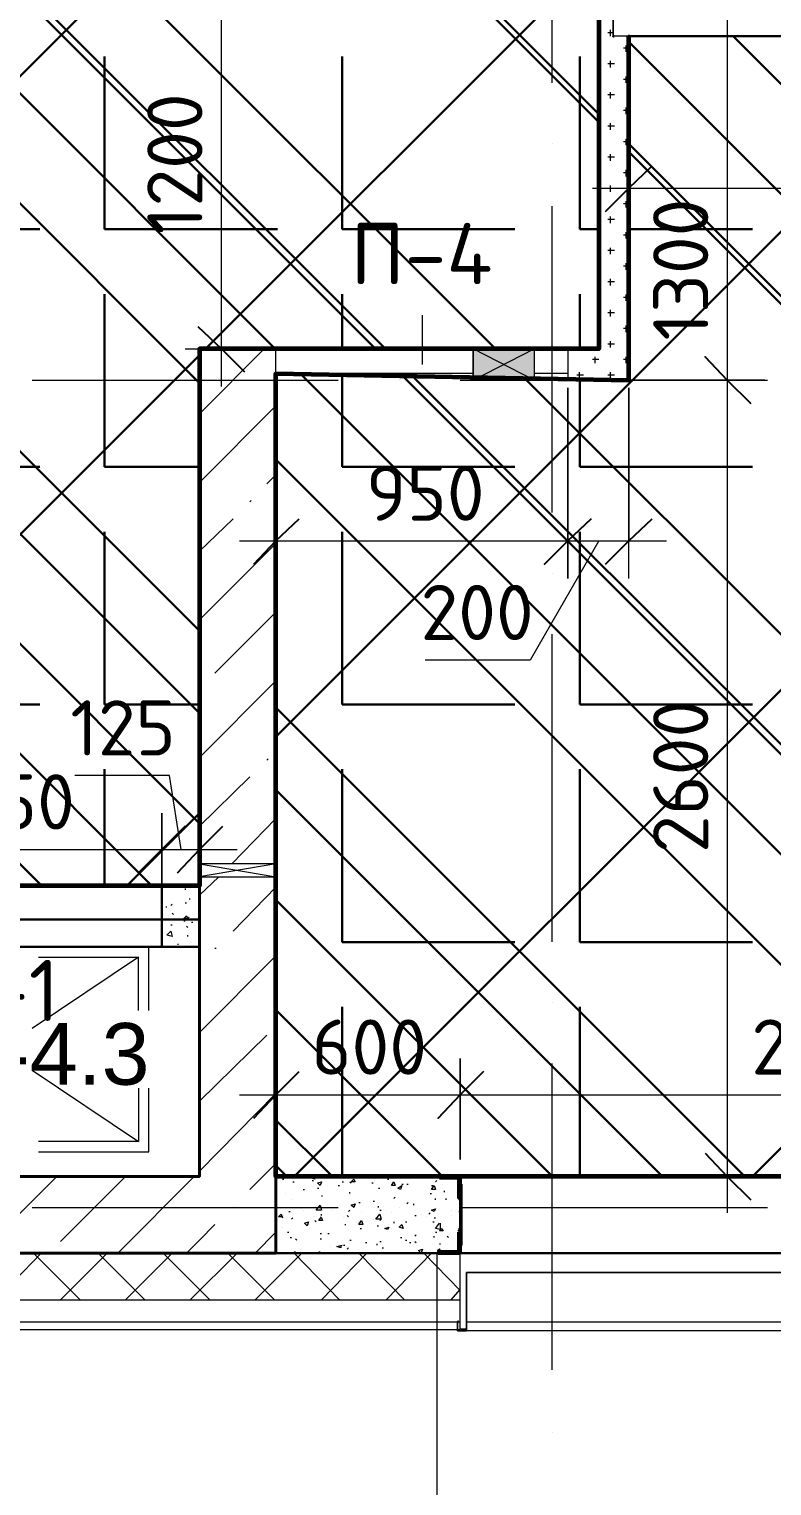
# Model space of a CAD drawing. Header units: millimetres. Extents: x -84737 to 172119, y -43083 to 59399.
# Drawn here: x 45499 to 47923, y 40869 to 45623 of the extents above; entities that cross this region are included whole.
import ezdxf

# ---------------------------------------------------------------- set-up
doc = ezdxf.new("R2010")
doc.units = ezdxf.units.MM
for name, color, linetype, lineweight in [('10) Плитка КР-3 300х300', 40, 'Continuous', 30), ('14) Плитка стены СТ-5.1', 3, 'Continuous', 60), ('19) Краска ПТ-5 потолок', 161, 'Continuous', 30), ('22) Шпакл. баз. фин. Потолок', 102, 'Continuous', 30)]:
    doc.layers.add(name, color=color, linetype=linetype, lineweight=lineweight)
for name, color, linetype in [('PDF _Двери', 7, 'Continuous'), ('PDF _Линии', 7, 'Continuous'), ('PDF _Марки', 7, 'Continuous'), ('PDF _Обобщенные модели', 7, 'Continuous'), ('PDF _Окна', 7, 'Continuous'), ('PDF _Оси', 7, 'Continuous'), ('PDF _Размеры-100', 7, 'Continuous'), ('PDF _Стены', 7, 'Continuous'), ('PDF _Текст', 7, 'Continuous'), ('PDF _Элементы узлов', 7, 'Continuous')]:
    doc.layers.add(name, color=color, linetype=linetype)
doc.styles.add('PDF GOSTCommon', font='arial.ttf')
doc.styles.add('PDF ISOCPEUR', font='isocpeur.ttf')

msp = doc.modelspace()

# ---------------------------------------------------------------- hatches: boundary and pattern name
at = {"layer": '10) Плитка КР-3 300х300', "transparency": 33554687}
h = msp.add_hatch(dxfattribs=at)
h.set_pattern_fill('ANGLE', color=256, scale=111)
h.set_pattern_definition([(0, (0, 0), (0, 775.335), [563.88, -211.455]), (90, (0, 0), (-775.335, 5e-14), [563.88, -211.455])])
h.paths.add_polyline_path([(52446.9, 46979.9), (52446.9, 47077.3), (55808, 47077.3), (55808, 44228.3), (52946.4, 44228.3), (52946.4, 45777.7), (53246.9, 45777.7), (53246.9, 45976.7), (52446.9, 45976.7)])
h.paths.add_polyline_path([(52446.9, 48029.7), (52446.9, 49778.1), (55808, 49778.1), (55808, 47178.9), (53246.9, 47178.9), (53246.9, 48029.7)])
h.paths.add_polyline_path([(46304.5, 41878.9), (46304.5, 44499.3), (47455.9, 44478.1), (47455.9, 45599.9), (49504.8, 45599.9), (49504.8, 44258), (49758.8, 44258), (49777.8, 45777.7), (52264.8, 45777.7), (52264.8, 45104.6), (52264.8, 45100.4), (52844.8, 45100.4), (52844.8, 44126.7), (55808, 44126.7), (55808, 41878.9), (49758.8, 41878.9), (49758.8, 42958.4), (49504.8, 42958.4), (49504.8, 41878.9)])
h.paths.add_polyline_path([(44755.2, 42827.2), (44755.2, 45777.7), (47358.6, 45777.7), (47358.6, 44579.7), (46054.8, 44579.7), (46054.8, 42827.2)])
at = {"layer": '19) Краска ПТ-5 потолок', "transparency": 33554687}
h = msp.add_hatch(dxfattribs=at)
h.set_pattern_fill('ANSI34', color=256, scale=80, angle=90)
h.paths.add_polyline_path([(52446.9, 46979.9), (52446.9, 47077.3), (55808, 47077.3), (55808, 44228.3), (52946.4, 44228.3), (52946.4, 45777.7), (53246.9, 45777.7), (53246.9, 45976.7), (52446.9, 45976.7)])
h.paths.add_polyline_path([(52446.9, 48029.7), (52446.9, 49778.1), (55808, 49778.1), (55808, 47178.9), (53246.9, 47178.9), (53246.9, 48029.7)])
h.paths.add_polyline_path([(46304.5, 41878.9), (46304.5, 44499.3), (47455.9, 44478.1), (47455.9, 45599.9), (49504.8, 45599.9), (49504.8, 44258), (49758.8, 44258), (49777.8, 45777.7), (52264.8, 45777.7), (52264.8, 45104.6), (52264.8, 45100.4), (52844.8, 45100.4), (52844.8, 44126.7), (55808, 44126.7), (55808, 41878.9), (49758.8, 41878.9), (49758.8, 42958.4), (49504.8, 42958.4), (49504.8, 41878.9)])
h.paths.add_polyline_path([(44755.2, 42827.2), (44755.2, 45777.7), (47358.6, 45777.7), (47358.6, 44579.7), (46054.8, 44579.7), (46054.8, 42827.2)])
at = {"layer": '22) Шпакл. баз. фин. Потолок', "transparency": 33554687}
h = msp.add_hatch(dxfattribs=at)
h.set_pattern_fill('ANSI37', color=256, scale=333)
h.paths.add_polyline_path([(52446.9, 46979.9), (52446.9, 47077.3), (55808, 47077.3), (55808, 44228.3), (52946.4, 44228.3), (52946.4, 45777.7), (53246.9, 45777.7), (53246.9, 45976.7), (52446.9, 45976.7)])
h.paths.add_polyline_path([(52446.9, 48029.7), (52446.9, 49778.1), (55808, 49778.1), (55808, 47178.9), (53246.9, 47178.9), (53246.9, 48029.7)])
h.paths.add_polyline_path([(46304.5, 41878.9), (46304.5, 44499.3), (47455.9, 44478.1), (47455.9, 45599.9), (49504.8, 45599.9), (49504.8, 44258), (49758.8, 44258), (49777.8, 45777.7), (52264.8, 45777.7), (52264.8, 45104.6), (52264.8, 45100.4), (52844.8, 45100.4), (52844.8, 44126.7), (55808, 44126.7), (55808, 41878.9), (49758.8, 41878.9), (49758.8, 42958.4), (49504.8, 42958.4), (49504.8, 41878.9)])
h.paths.add_polyline_path([(44755.2, 42827.2), (44755.2, 45777.7), (47358.6, 45777.7), (47358.6, 44579.7), (46054.8, 44579.7), (46054.8, 42827.2)])
at = {"layer": 'PDF _Окна', "transparency": 33554559}
for points in [[(47409.4, 45599.9), (47409.4, 45604.1), (47405.1, 45604.1), (47400.9, 45599.9), (47405.1, 45595.7), (47409.4, 45595.7)], [(46901.4, 41404.8), (46901.4, 41409), (46897.2, 41409), (46892.9, 41404.8), (46897.2, 41400.6), (46901.4, 41400.6)]]:
    msp.add_hatch(color=256, dxfattribs=at).paths.add_polyline_path(points)

# ---------------------------------------------------------------- linework, layer by layer
at = {"layer": '10) Плитка КР-3 300х300'}
for points in [[(44755.2, 42827.2), (44755.2, 45777.7), (47358.6, 45777.7), (47358.6, 44579.7), (46054.8, 44579.7), (46054.8, 42827.2)], [(46304.5, 41878.9), (46304.5, 44499.3), (47455.9, 44478.1), (47455.9, 45599.9), (49504.8, 45599.9), (49504.8, 44258), (49758.8, 44258), (49777.8, 45777.7), (52264.8, 45777.7), (52264.8, 45104.6), (52264.8, 45100.4), (52844.8, 45100.4), (52844.8, 44126.7), (55808, 44126.7), (55808, 41878.9), (49758.8, 41878.9), (49758.8, 42958.4), (49504.8, 42958.4), (49504.8, 41878.9)]]:
    msp.add_lwpolyline(points, close=True, dxfattribs=at)
at = {"layer": '14) Плитка стены СТ-5.1'}
msp.add_lwpolyline([(44755.2, 42827.2), (44755.2, 45777.7), (47358.6, 45777.7), (47358.6, 44579.7), (46054.8, 44579.7), (46054.8, 42827.2)], close=True, dxfattribs=at)
msp.add_lwpolyline([(49504.8, 45599.9), (49504.8, 44258), (49758.8, 44258), (49777.8, 45777.7), (52264.8, 45777.7), (52264.8, 45104.6), (52264.8, 45100.4), (52844.8, 45100.4), (52844.8, 44126.7), (55808, 44126.7), (55808, 41878.9), (49758.8, 41878.9), (49758.8, 42958.4), (49504.8, 42958.4), (49504.8, 41878.9), (46304.5, 41878.9), (46304.5, 44499.3), (47455.9, 44478.1), (47455.9, 45599.9)], dxfattribs=at)
at = {"layer": 'PDF _Двери', "lineweight": 18}
for points in [[(46948, 44499.3), (46304.5, 44499.3), (46304.5, 44579.7), (46948, 44579.7)], [(47146.9, 44579.7), (47257, 44579.7), (47257, 44499.3), (47146.9, 44499.3)]]:
    msp.add_lwpolyline(points, dxfattribs=at)
at = {"layer": 'PDF _Линии', "lineweight": 9}
for points in [[(45889.7, 42420.8), (45889.7, 42628.2)], [(45855.8, 42420.8), (45855.8, 42594.3), (45508.7, 42361.5)], [(45529.8, 42594.3), (45855.8, 42594.3)], [(45508.7, 42226), (45855.8, 41993.2)], [(45529.8, 41959.4), (45889.7, 41959.4), (45889.7, 42166.8)], [(45855.8, 42166.8), (45855.8, 41993.2), (45529.8, 41993.2)]]:
    msp.add_lwpolyline(points, dxfattribs=at)
at = {"layer": 'PDF _Марки', "lineweight": 9}
for points in [[(46782.9, 44528.9), (46782.9, 44689.8)], [(46829.4, 41629.2), (46829.4, 40604.7)]]:
    msp.add_lwpolyline(points, dxfattribs=at)
at = {"layer": 'PDF _Обобщенные модели', "lineweight": 30}
for points in [[(46054.8, 42717.1), (44755.2, 42717.1)], [(46905.6, 41853.5), (46909.9, 41853.5), (46909.9, 41654.6), (46905.6, 41654.6)]]:
    msp.add_lwpolyline(points, dxfattribs=at)
at = {"layer": 'PDF _Обобщенные модели', "lineweight": 50}
for points in [[(46905.6, 41802.7), (46905.6, 41878.9), (46833.7, 41878.9)], [(46837.9, 41874.7), (46901.4, 41874.7), (46901.4, 41807)], [(46833.7, 41629.2), (46905.6, 41629.2), (46905.6, 41705.4)], [(46901.4, 41696.9), (46901.4, 41633.4), (46837.9, 41633.4)]]:
    msp.add_lwpolyline(points, dxfattribs=at)
for centre, start, end in [((46841.9, 41882.7), 168.4641, 270), ((46909.6, 41810.8), 180, 281.5359), ((46909.6, 41700.7), 78.4641, 180), ((46841.9, 41633), 90, 191.5359)]:
    msp.add_arc(centre, 6.35, start, end, dxfattribs=at)
at = {"layer": 'PDF _Окна', "lineweight": 18}
for points in [[(47405.1, 45599.9), (47405.1, 45777.7), (47405.1, 45599.9)], [(49284.7, 41565.7), (46926.8, 41565.7), (46926.8, 41375.2), (46897.2, 41375.2), (46897.2, 41404.8), (46897.2, 41375.2), (46926.8, 41375.2)], [(46926.8, 41404.8), (46926.8, 41565.7), (49284.7, 41565.7), (49284.7, 41404.8)]]:
    msp.add_lwpolyline(points, dxfattribs=at)
for points in [[(47405.1, 45599.9), (47405.1, 45777.7), (49559.8, 45777.7), (49559.8, 45599.9)], [(49284.7, 41404.8), (49284.7, 41375.2), (46926.8, 41375.2), (46926.8, 41404.8)]]:
    msp.add_lwpolyline(points, close=True, dxfattribs=at)
at = {"layer": 'PDF _Окна', "color": 8, "true_color": 0x808080, "transparency": 33554559}
for points in [[(47146.9, 44579.7), (46948, 44579.7), (47146.9, 44478.1)], [(46948, 44579.7), (47146.9, 44478.1), (46948, 44478.1)]]:
    msp.add_solid(points, dxfattribs=at)
at = {"layer": 'PDF _Оси', "lineweight": 9}
for points in [[(47206.2, 45447.5), (47206.2, 46446.5)], [(47206.2, 45248.5), (47206.2, 45248.5)], [(47206.2, 44046.3), (47206.2, 45045.4)], [(45508.7, 44478.1), (46507.7, 44478.1)], [(46706.7, 44478.1), (46706.7, 44478.1)], [(46905.6, 44478.1), (47908.9, 44478.1)], [(47206.2, 43847.4), (47206.2, 43847.4)], [(47206.2, 42645.1), (47206.2, 43648.4)], [(47206.2, 42446.2), (47206.2, 42446.2)], [(47206.2, 41248.2), (47206.2, 42247.2)], [(45508.7, 41777.3), (46507.7, 41777.3)], [(46706.7, 41777.3), (46706.7, 41777.3)], [(46905.6, 41777.3), (47908.9, 41777.3)], [(47206.2, 41045), (47206.2, 41045)]]:
    msp.add_lwpolyline(points, dxfattribs=at)
at = {"layer": 'PDF _Размеры-100', "lineweight": 9}
for points in [[(46126.7, 44456.9), (46126.7, 45777.7), (46126.7, 45879.3), (46126.7, 50696.7), (45627.2, 50696.7), (46249.5, 50696.7), (45627.2, 50696.7), (46126.7, 50696.7), (46126.7, 50916.8)], [(47777.7, 45900.5), (47777.7, 44478.1), (47278.1, 44478.1), (47900.4, 44478.1), (47278.1, 44478.1), (47777.7, 44478.1), (47777.7, 41760.4)], [(47455.9, 44981.9), (47455.9, 45604.1), (47455.9, 45104.6)], [(47337.4, 45104.6), (49627.6, 45104.6)], [(46008.2, 44579.7), (46232.5, 44579.7), (46126.7, 44579.7)], [(46186, 43953.2), (47257, 43953.2), (47257, 44452.7), (47257, 43830.4), (47257, 44452.7), (47257, 43953.2), (47578.7, 43953.2)], [(46304.5, 43830.4), (46304.5, 44452.7), (46304.5, 43953.2)], [(47455.9, 43830.4), (47455.9, 44452.7), (47455.9, 43953.2)], [(47358.6, 43953.2), (47134.2, 43563.7), (46791.3, 43563.7)], [(46054.8, 42827.2), (46054.8, 43445.2), (46054.8, 42945.7)], [(45995.5, 42945.7), (45957.4, 43187), (45648.4, 43187)], [(44636.6, 42945.7), (44882.2, 42945.7), (45932, 42945.7), (45932, 42831.4), (45932, 43064.2), (45932, 42831.4), (45932, 42945.7), (46177.5, 42945.7)], [(44958.4, 42827.2), (45576.4, 42827.2), (45076.9, 42827.2)], [(46304.5, 42027.1), (46304.5, 42645.1), (46304.5, 42145.6)], [(46186, 42145.6), (46905.6, 42145.6), (49305.8, 42145.6), (49504.8, 42145.6), (49758.8, 42145.6), (50605.4, 42145.6), (51807.7, 42145.6), (52345.3, 42145.6), (53246.9, 42145.6), (53246.9, 41976.3), (53246.9, 42264.1), (53246.9, 41976.3), (53246.9, 42145.6), (55926.5, 42145.6)], [(47659.1, 41878.9), (48281.4, 41878.9), (47777.7, 41878.9)]]:
    msp.add_lwpolyline(points, dxfattribs=at)
at = {"layer": 'PDF _Размеры-100', "lineweight": 25}
for points in [[(47379.7, 45028.4), (47455.9, 45104.6), (47532.1, 45176.6)], [(46202.9, 44503.5), (46126.7, 44579.7), (46050.5, 44651.7)], [(46232.5, 43877), (46304.5, 43953.2), (46380.7, 44025.2)], [(47379.7, 43877), (47455.9, 43953.2), (47532.1, 44025.2)], [(45982.8, 42869.5), (46054.8, 42945.7), (46130.9, 43021.9)], [(46232.5, 42069.4), (46304.5, 42145.6), (46380.7, 42221.8)], [(47705.7, 41955.1), (47777.7, 41878.9), (47853.9, 41802.7)]]:
    msp.add_lwpolyline(points, dxfattribs=at)
for points in [[(47853.9, 44401.9), (47777.7, 44478.1), (47705.7, 44554.3), (47777.7, 44478.1)], [(47333.2, 44025.2), (47257, 43953.2), (47180.8, 43877), (47257, 43953.2)], [(46008.2, 43021.9), (45932, 42945.7), (45855.8, 42869.5), (45932, 42945.7)], [(46981.8, 42221.8), (46905.6, 42145.6), (46833.7, 42069.4), (46905.6, 42145.6)]]:
    msp.add_lwpolyline(points, close=True, dxfattribs=at)
at = {"layer": 'PDF _Размеры-100', "lineweight": 9}
msp.add_lwpolyline([(46905.6, 42145.6), (46905.6, 41934), (46905.6, 42264.1), (46905.6, 41934)], close=True, dxfattribs=at)
at = {"layer": 'PDF _Стены', "lineweight": 18}
for points in [[(44755.2, 45777.7), (47358.6, 45777.7), (47358.6, 44579.7), (47257, 44579.7)], [(47257, 44499.3), (47257, 44478.1), (47455.9, 44478.1), (47455.9, 45599.9)], [(44471.5, 41404.8), (44471.5, 41379.4), (46897.2, 41379.4), (46905.6, 41379.4), (46905.6, 41629.2)], [(46304.5, 41629.2), (44556.2, 41629.2)], [(44082.1, 41476.8), (46905.6, 41476.8)], [(44082.1, 41404.8), (46897.2, 41404.8), (46905.6, 41404.8)]]:
    msp.add_lwpolyline(points, dxfattribs=at)
at = {"layer": 'PDF _Стены', "lineweight": 9}
for points in [[(47388.2, 45612.6), (47405.1, 45612.6)], [(47396.7, 45599.9), (47396.7, 45621.1)], [(47358.6, 45561.8), (47358.6, 45561.8)], [(47439, 45561.8), (47455.9, 45561.8)], [(47447.5, 45549.1), (47447.5, 45570.3)], [(47388.2, 45511), (47409.4, 45511)], [(47396.7, 45498.3), (47396.7, 45519.5)], [(47358.6, 45460.2), (47358.6, 45460.2)], [(47439, 45460.2), (47455.9, 45460.2)], [(47447.5, 45447.5), (47447.5, 45468.7)], [(47388.2, 45409.4), (47409.4, 45409.4)], [(47396.7, 45396.7), (47396.7, 45417.9)], [(47358.6, 45358.6), (47358.6, 45358.6)], [(47439, 45358.6), (47455.9, 45358.6)], [(47447.5, 45345.9), (47447.5, 45367.1)], [(47388.2, 45307.8), (47409.4, 45307.8)], [(47396.7, 45295.1), (47396.7, 45316.3)], [(47358.6, 45257), (47358.6, 45257)], [(47439, 45257), (47455.9, 45257)], [(47447.5, 45244.3), (47447.5, 45265.5)], [(47396.7, 45193.5), (47396.7, 45214.7)], [(47388.2, 45206.2), (47409.4, 45206.2)], [(47447.5, 45142.7), (47447.5, 45163.9)], [(47358.6, 45155.4), (47358.6, 45155.4)], [(47439, 45155.4), (47455.9, 45155.4)], [(47388.2, 45104.6), (47409.4, 45104.6)], [(47396.7, 45091.9), (47396.7, 45113.1)], [(47358.6, 45053.8), (47358.6, 45053.8)], [(47439, 45053.8), (47455.9, 45053.8)], [(47447.5, 45041.1), (47447.5, 45062.3)], [(47388.2, 45003), (47409.4, 45003)], [(47396.7, 44990.3), (47396.7, 45011.5)], [(47358.6, 44952.2), (47358.6, 44952.2)], [(47439, 44952.2), (47455.9, 44952.2)], [(47447.5, 44939.5), (47447.5, 44960.7)], [(47388.2, 44901.4), (47409.4, 44901.4)], [(47396.7, 44888.7), (47396.7, 44909.9)], [(47358.6, 44850.6), (47358.6, 44850.6)], [(47439, 44850.6), (47455.9, 44850.6)], [(47447.5, 44837.9), (47447.5, 44859.1)], [(47388.2, 44799.8), (47409.4, 44799.8)], [(47396.7, 44787.1), (47396.7, 44808.3)], [(47358.6, 44749), (47358.6, 44749)], [(47439, 44749), (47455.9, 44749)], [(47447.5, 44736.3), (47447.5, 44757.5)], [(47388.2, 44698.2), (47409.4, 44698.2)], [(47396.7, 44685.5), (47396.7, 44706.7)], [(47358.6, 44647.4), (47358.6, 44647.4)], [(47439, 44647.4), (47455.9, 44647.4)], [(47447.5, 44634.7), (47447.5, 44655.9)], [(47388.2, 44596.6), (47409.4, 44596.6)], [(47396.7, 44583.9), (47396.7, 44605.1)], [(46054.8, 44368), (46266.4, 44579.7)], [(47337.4, 44545.8), (47358.6, 44545.8)], [(47345.9, 44533.1), (47345.9, 44554.3)], [(47358.6, 44545.8), (47358.6, 44545.8)], [(47439, 44545.8), (47455.9, 44545.8)], [(47447.5, 44533.1), (47447.5, 44554.3)], [(47295.1, 44482.3), (47295.1, 44503.5)], [(47396.7, 44482.3), (47396.7, 44503.5)], [(47286.6, 44495), (47307.8, 44495)], [(47388.2, 44495), (47409.4, 44495)], [(46054.8, 44143.7), (46304.5, 44393.4)], [(46274.9, 44139.4), (46304.5, 44169.1)], [(46219.8, 44080.2), (46224.1, 44084.4)], [(46054.8, 43919.3), (46164.8, 44025.2)], [(46054.8, 43695), (46304.5, 43944.7)], [(46105.5, 43521.4), (46304.5, 43720.4)], [(46054.8, 43246.2), (46304.5, 43496)], [(46274.9, 43237.8), (46279.1, 43242)], [(46054.8, 43021.9), (46219.8, 43182.7)], [(46160.6, 42899.1), (46304.5, 43047.3)], [(46054.8, 42797.5), (46118.2, 42856.8)], [(45965.9, 42827.2), (45974.3, 42822.9), (45974.3, 42827.2)], [(46008.2, 42818.7), (46008.2, 42814.5)], [(46164.8, 42679), (46304.5, 42822.9)], [(45944.7, 42759.4), (45948.9, 42759.4)], [(45961.6, 42763.7), (45965.9, 42767.9)], [(45965.9, 42738.3), (45970.1, 42734)], [(46008.2, 42772.1), (46012.4, 42772.1)], [(46020.9, 42784.8), (46025.1, 42784.8)], [(46050.5, 42776.4), (46054.8, 42776.4)], [(45932, 42700.2), (45932, 42700.2)], [(45932, 42700.2), (45932, 42700.2)], [(45961.6, 42700.2), (45965.9, 42700.2)], [(46004, 42712.9), (46008.2, 42712.9)], [(46012.4, 42695.9), (46016.7, 42691.7)], [(46016.7, 42721.3), (46020.9, 42725.6)], [(46029.4, 42708.6), (46033.6, 42708.6)], [(45932, 42645.1), (45932, 42645.1)], [(46016.7, 42662.1), (46016.7, 42666.3)], [(45982.8, 42636.7), (45987, 42636.7)], [(46029.4, 42640.9), (46029.4, 42640.9)], [(46054.8, 42348.8), (46304.5, 42598.6)], [(46105.5, 42624), (46109.8, 42624)], [(46054.8, 42124.5), (46274.9, 42340.3)], [(46054.8, 41895.9), (46304.5, 42149.9)], [(46219.8, 41836.6), (46304.5, 41921.3)], [(45339.3, 41629.2), (45589.1, 41878.9)], [(45601.8, 41667.3), (45813.5, 41878.9)], [(45788.1, 41629.2), (46037.8, 41878.9)], [(46325.7, 41870.5), (46329.9, 41870.5)], [(46359.5, 41862), (46363.8, 41862)], [(46393.4, 41836.6), (46397.6, 41836.6)], [(46427.3, 41878.9), (46431.5, 41870.5), (46418.8, 41874.7), (46423, 41878.9)], [(46423, 41866.2), (46427.3, 41866.2)], [(46440, 41840.8), (46444.2, 41840.8)], [(46440, 41840.8), (46440, 41840.8)], [(46456.9, 41874.7), (46456.9, 41878.9)], [(46507.7, 41849.3), (46511.9, 41849.3)], [(46520.4, 41862), (46524.6, 41862)], [(46545.8, 41862), (46550, 41857.8)], [(46617.8, 41857.8), (46622, 41857.8)], [(46626.2, 41866.2), (46626.2, 41866.2)], [(46638.9, 41840.8), (46643.2, 41840.8)], [(46651.6, 41878.9), (46655.9, 41878.9)], [(46668.6, 41870.5), (46672.8, 41870.5)], [(46715.1, 41853.5), (46719.4, 41853.5)], [(46732.1, 41853.5), (46736.3, 41853.5)], [(46812.5, 41849.3), (46816.7, 41849.3)], [(46825.2, 41862), (46829.4, 41866.2)], [(46334.1, 41823.9), (46334.1, 41823.9)], [(46359.5, 41802.7), (46359.5, 41802.7)], [(46452.7, 41815.4), (46456.9, 41815.4)], [(46545.8, 41823.9), (46545.8, 41828.1)], [(46575.4, 41794.3), (46579.7, 41794.3)], [(46622, 41798.5), (46626.2, 41798.5)], [(46689.7, 41807), (46694, 41811.2)], [(46732.1, 41790), (46736.3, 41794.3)], [(46753.2, 41790), (46753.2, 41785.8)], [(46808.3, 41823.9), (46812.5, 41823.9)], [(46825.2, 41802.7), (46825.2, 41807)], [(46854.8, 41828.1), (46854.8, 41832.4)], [(46859.1, 41807), (46859.1, 41802.7)], [(46164.8, 41781.6), (46164.8, 41781.6)], [(46325.7, 41747.7), (46313, 41747.7), (46321.4, 41756.2), (46325.7, 41743.5)], [(46329.9, 41751.9), (46329.9, 41751.9)], [(46346.8, 41764.6), (46351.1, 41764.6)], [(46355.3, 41739.2), (46359.5, 41743.5)], [(46389.2, 41773.1), (46389.2, 41773.1)], [(46393.4, 41768.9), (46393.4, 41768.9)], [(46427.3, 41747.7), (46427.3, 41747.7)], [(46452.7, 41743.5), (46456.9, 41735), (46444.2, 41735), (46452.7, 41747.7)], [(46452.7, 41751.9), (46452.7, 41756.2)], [(46461.1, 41777.3), (46465.4, 41777.3)], [(46486.5, 41768.9), (46486.5, 41768.9)], [(46524.6, 41743.5), (46524.6, 41743.5)], [(46537.3, 41751.9), (46541.6, 41747.7)], [(46541.6, 41764.6), (46545.8, 41768.9)], [(46583.9, 41764.6), (46583.9, 41764.6)], [(46622, 41739.2), (46622, 41739.2)], [(46638.9, 41777.3), (46638.9, 41781.6)], [(46643.2, 41768.9), (46647.4, 41768.9)], [(46643.2, 41735), (46647.4, 41739.2)], [(46681.3, 41760.4), (46681.3, 41760.4)], [(46757.5, 41751.9), (46761.7, 41751.9)], [(46778.6, 41756.2), (46778.6, 41756.2)], [(46795.6, 41747.7), (46795.6, 41747.7)], [(46804, 41756.2), (46808.3, 41760.4)], [(46821, 41743.5), (46825.2, 41743.5)], [(46876, 41768.9), (46876, 41768.9)], [(46876, 41751.9), (46876, 41751.9)], [(46901.4, 41764.6), (46905.6, 41764.6)], [(46012.4, 41629.2), (46054.8, 41671.5), (46105.5, 41722.3)], [(46236.8, 41629.2), (46304.5, 41696.9)], [(46325.7, 41713.8), (46325.7, 41713.8)], [(46342.6, 41696.9), (46346.8, 41696.9)], [(46414.6, 41705.4), (46414.6, 41705.4)], [(46431.5, 41735), (46435.7, 41730.8)], [(46448.4, 41692.7), (46452.7, 41692.7)], [(46473.8, 41692.7), (46478.1, 41692.7)], [(46528.9, 41722.3), (46533.1, 41722.3)], [(46541.6, 41705.4), (46541.6, 41705.4)], [(46575.4, 41726.5), (46579.7, 41726.5)], [(46579.7, 41709.6), (46583.9, 41709.6)], [(46634.7, 41718.1), (46638.9, 41718.1)], [(46689.7, 41730.8), (46689.7, 41726.5)], [(46719.4, 41735), (46719.4, 41735)], [(46727.8, 41730.8), (46732.1, 41730.8)], [(46816.7, 41730.8), (46821, 41730.8)], [(46842.1, 41705.4), (46825.2, 41709.6), (46837.9, 41726.5)], [(46825.2, 41696.9), (46829.4, 41696.9)], [(46842.1, 41709.6), (46842.1, 41726.5)], [(46351.1, 41680), (46355.3, 41680)], [(46355.3, 41680), (46355.3, 41680)], [(46368, 41675.7), (46372.2, 41671.5)], [(46448.4, 41675.7), (46452.7, 41675.7)], [(46482.3, 41650.3), (46482.3, 41650.3)], [(46516.2, 41654.6), (46516.2, 41646.1), (46503.5, 41650.3), (46520.4, 41654.6)], [(46524.6, 41654.6), (46528.9, 41654.6)], [(46537.3, 41641.9), (46541.6, 41646.1)], [(46545.8, 41671.5), (46550, 41671.5)], [(46596.6, 41663), (46600.8, 41663)], [(46634.7, 41654.6), (46634.7, 41658.8)], [(46643.2, 41667.3), (46647.4, 41667.3)], [(46651.6, 41646.1), (46655.9, 41646.1)], [(46710.9, 41680), (46715.1, 41680)], [(46727.8, 41671.5), (46732.1, 41671.5)], [(46740.5, 41663), (46744.8, 41663)], [(46757.5, 41684.2), (46761.7, 41688.4)], [(46757.5, 41667.3), (46761.7, 41663)], [(46821, 41680), (46821, 41684.2)], [(46837.9, 41658.8), (46842.1, 41658.8)], [(46863.3, 41684.2), (46867.5, 41680)], [(45390.1, 41476.8), (45538.3, 41629.2)], [(45665.3, 41476.8), (45512.9, 41629.2)], [(45601.8, 41476.8), (45754.2, 41629.2)], [(45877, 41476.8), (45724.6, 41629.2)], [(45813.5, 41476.8), (45965.9, 41629.2)], [(46088.6, 41476.8), (45936.2, 41629.2)], [(46025.1, 41476.8), (46177.5, 41629.2)], [(46300.3, 41476.8), (46147.9, 41629.2)], [(46236.8, 41476.8), (46389.2, 41629.2)], [(46363.8, 41633.4), (46368, 41633.4)], [(46511.9, 41476.8), (46363.8, 41629.2)], [(46444.2, 41633.4), (46448.4, 41633.4)], [(46452.7, 41476.8), (46600.8, 41629.2)], [(46545.8, 41629.2), (46545.8, 41629.2)], [(46723.6, 41476.8), (46575.4, 41629.2)], [(46664.3, 41476.8), (46812.5, 41629.2)], [(46905.6, 41506.4), (46787.1, 41629.2)], [(46892.9, 41637.6), (46897.2, 41637.6)], [(46876, 41476.8), (46905.6, 41510.6)]]:
    msp.add_lwpolyline(points, dxfattribs=at)
at = {"layer": 'PDF _Стены', "lineweight": 30}
for points in [[(46054.8, 42827.2), (44755.2, 42827.2), (44755.2, 44727.9)], [(45932, 42827.2), (45932, 42628.2)], [(46054.8, 42628.2), (44755.2, 42628.2)], [(46304.5, 41878.9), (49504.8, 41878.9)], [(46905.6, 41629.2), (46905.6, 41878.9)], [(49504.8, 41629.2), (46304.5, 41629.2)], [(46926.8, 41379.4), (46905.6, 41379.4)]]:
    msp.add_lwpolyline(points, dxfattribs=at)
at = {"layer": 'PDF _Стены', "lineweight": 40}
for points in [[(46304.5, 44579.7), (46054.8, 44579.7), (46054.8, 42899.1)], [(46304.5, 42899.1), (46304.5, 44499.3)], [(46054.8, 42856.8), (46054.8, 41878.9), (44755.2, 41878.9), (44755.2, 42827.2), (44556.2, 42827.2), (44556.2, 41629.2), (46304.5, 41629.2), (46304.5, 42856.8)]]:
    msp.add_lwpolyline(points, dxfattribs=at)
at = {"layer": 'PDF _Стены', "lineweight": 9}
for points in [[(46012.4, 42729.8), (46016.7, 42721.3), (46004, 42721.3)], [(45948.9, 42666.3), (45961.6, 42679), (45965.9, 42662.1)], [(46452.7, 41862), (46448.4, 41849.3), (46440, 41857.8)], [(46558.5, 41870.5), (46562.7, 41862), (46550, 41862)], [(46689.7, 41862), (46694, 41849.3), (46681.3, 41849.3)], [(46715.1, 41849.3), (46710.9, 41836.6), (46702.4, 41840.8)], [(46821, 41849.3), (46825.2, 41836.6), (46812.5, 41836.6)], [(46562.7, 41790), (46558.5, 41777.3), (46550, 41785.8)], [(46452.7, 41768.9), (46435.7, 41768.9), (46448.4, 41785.8)], [(46647.4, 41739.2), (46630.5, 41739.2), (46643.2, 41756.2)], [(46825.2, 41773.1), (46821, 41764.6), (46812.5, 41768.9)], [(46410.3, 41730.8), (46406.1, 41718.1), (46397.6, 41726.5)], [(46583.9, 41735), (46588.1, 41722.3), (46575.4, 41722.3)], [(46672.8, 41713.8), (46668.6, 41705.4), (46660.1, 41709.6)], [(46715.1, 41722.3), (46719.4, 41709.6), (46706.7, 41713.8)], [(46846.4, 41709.6), (46850.6, 41701.1), (46837.9, 41701.1)], [(46782.9, 41641.9), (46778.6, 41629.2), (46770.2, 41637.6)]]:
    msp.add_lwpolyline(points, close=True, dxfattribs=at)
at = {"layer": 'PDF _Элементы узлов', "lineweight": 9}
msp.add_lwpolyline([(46948, 44478.1), (46948, 44579.7), (47146.9, 44579.7), (47146.9, 44478.1), (46948, 44579.7), (46948, 44478.1), (47146.9, 44579.7), (47146.9, 44478.1)], close=True, dxfattribs=at)
at = {"layer": 'PDF _Элементы узлов', "lineweight": 18}
msp.add_lwpolyline([(46304.5, 42899.1), (46054.8, 42899.1), (46054.8, 42856.8), (46304.5, 42856.8)], close=True, dxfattribs=at)
at = {"layer": 'PDF _Элементы узлов', "lineweight": 9}
for points in [[(46304.5, 42899.1), (46054.8, 42856.8)], [(46054.8, 42899.1), (46304.5, 42856.8)]]:
    msp.add_lwpolyline(points, dxfattribs=at)

# ---------------------------------------------------------------- texts
at = {"layer": 'PDF _Текст', "char_height": 180, "attachment_point": 4, "rotation": 90, "style": 'PDF ISOCPEUR'}
for s, insert in [('1200', (45974.6, 44954.1)), ('1300', (47625.6, 44606.9)), ('2600', (47625.6, 42934.7))]:
    msp.add_mtext(s, dxfattribs=dict(at, insert=insert))
at = {"layer": 'PDF _Текст', "attachment_point": 4}
for s, insert, char_height, style in [('П-4', (46547.7, 44890.5), 200, 'PDF ISOCPEUR'), ('950', (46598.5, 44109), 180, 'PDF ISOCPEUR'), ('200', (46776.3, 43719.5), 180, 'PDF ISOCPEUR'), ('125', (45633.3, 43342.8), 180, 'PDF ISOCPEUR'), ('1050', (45180.3, 43101.5), 180, 'PDF ISOCPEUR'), ('П-1', (45184.5, 42485.9), 200, 'PDF ISOCPEUR'), ('Пр-4.3', (45049.1, 42248.7), 201.27, 'PDF GOSTCommon'), ('600', (46420.7, 42301.4), 180, 'PDF ISOCPEUR'), ('2400', (47855.8, 42301.4), 180, 'PDF ISOCPEUR')]:
    msp.add_mtext(s, dxfattribs=dict(at, insert=insert, char_height=char_height, style=style))

doc.saveas('drawing.dxf')
